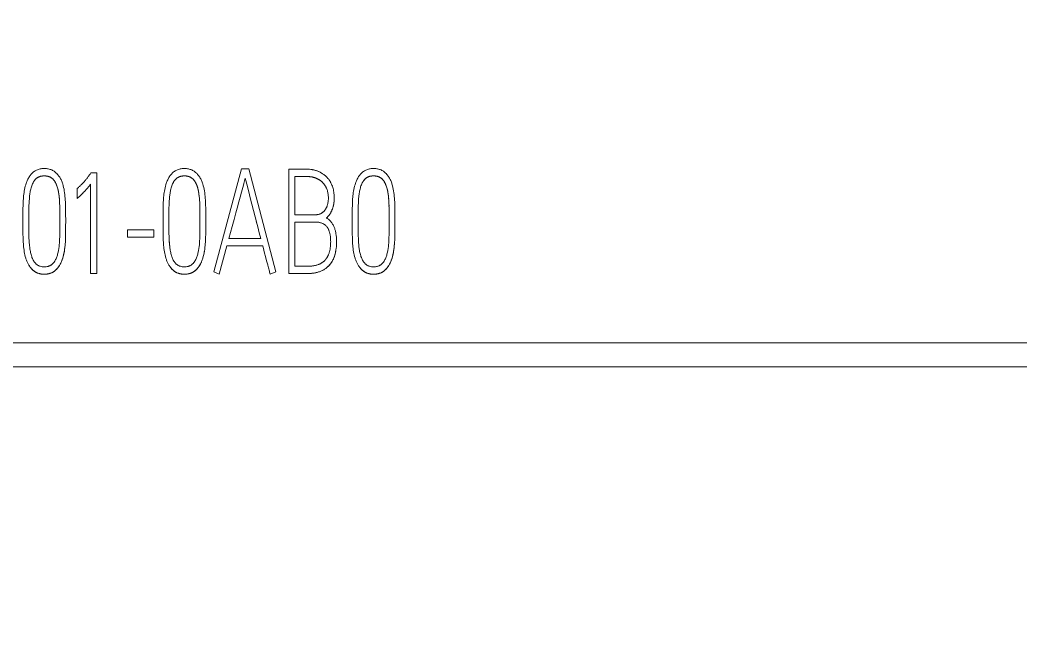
# Model space of a CAD drawing. Header units: millimetres. Extents: x 42356 to 50646, y 31507 to 39566.
# Drawn here: x 47624.4 to 47638.77, y 33799.36 to 33808.13 of the extents above; entities that cross this region are included whole.
import ezdxf

# ---------------------------------------------------------------- set-up
doc = ezdxf.new("R2010")
doc.units = ezdxf.units.MM
doc.set_wipeout_variables(frame=1)
doc.layers.add('000-PI-Oprema', color=30, linetype='Continuous', lineweight=5)
doc.layers.add('004-PI-DIN Šina', color=3, linetype='Continuous')

# ---------------------------------------------------------------- blocks, each defined once
blk = doc.blocks.new('*U116')
at = {"layer": '004-PI-DIN Šina'}
blk.add_lwpolyline([(650, -17.5), (650, 17.5), (0, 17.5), (0, -17.5)], close=True, dxfattribs=at)
blk.add_lwpolyline([(0, -12.5), (650, -12.5)], dxfattribs=at)
blk = doc.blocks.new('A101_6ES7512-1DK01-0AB0')
at = {"layer": '000-PI-Oprema'}
for p, q in [((57.148, -9.887), (57.144, -9.889)), ((57.148, -9.887), (57.152, -9.885)), ((57.173, -9.878), (57.168, -9.88)), ((57.172, -9.878), (57.177, -9.877)), ((57.198, -9.874), (57.194, -9.874)), ((57.198, -9.874), (57.202, -9.873)), ((57.221, -9.872), (57.215, -9.872)), ((57.224, -9.872), (57.22, -9.872)), ((57.224, -9.872), (57.228, -9.872)), ((57.247, -9.873), (57.242, -9.873)), ((57.246, -9.873), (57.25, -9.873)), ((57.345, -9.913), (57.342, -9.91)), ((57.895, -9.827), (57.982, -9.827)), ((57.982, -9.827), (57.982, -11.275)), ((60.058, -9.772), (59.66, -11.251)), ((60.164, -9.772), (60.058, -9.772)), ((60.111, -9.905), (60.12, -9.941)), ((60.552, -11.251), (60.164, -9.772)), ((60.74, -9.776), (60.74, -11.274)), ((60.88, -9.776), (60.74, -9.776)), ((60.825, -10.432), (60.825, -9.882)), ((60.825, -9.882), (61.006, -9.882)), ((61.051, -9.885), (61.056, -9.886)), ((61.878, -9.887), (61.882, -9.885)), ((61.903, -9.878), (61.899, -9.88)), ((61.903, -9.878), (61.907, -9.877)), ((61.951, -9.872), (61.946, -9.872)), ((61.955, -9.872), (61.95, -9.872)), ((61.955, -9.872), (61.959, -9.872)), ((61.977, -9.873), (61.972, -9.873)), ((61.976, -9.873), (61.981, -9.873)), ((62.075, -9.913), (62.072, -9.91)), ((57.108, -9.913), (57.104, -9.916)), ((57.699, -10.053), (57.715, -10.038)), ((57.699, -10.197), (57.699, -10.053)), ((57.889, -11.275), (57.889, -9.993)), ((60.059, -10.104), (60.085, -10.005)), ((60.119, -9.935), (60.134, -9.995)), ((60.133, -9.989), (60.162, -10.103)), ((61.161, -9.92), (61.166, -9.922)), ((61.17, -9.925), (61.175, -9.928)), ((61.838, -9.913), (61.835, -9.916)), ((60.038, -10.178), (60.059, -10.104)), ((60.162, -10.103), (60.183, -10.186)), ((60.183, -10.186), (60.278, -10.549)), ((57.005, -10.323), (57.004, -10.341)), ((57.444, -10.233), (57.443, -10.217)), ((57.445, -10.249), (57.446, -10.278)), ((57.446, -10.265), (57.447, -10.306)), ((57.447, -10.297), (57.448, -10.333)), ((57.448, -10.328), (57.448, -10.361)), ((59.458, -10.249), (59.459, -10.278)), ((59.458, -10.265), (59.46, -10.306)), ((59.459, -10.297), (59.46, -10.333)), ((59.46, -10.328), (59.461, -10.361)), ((61.735, -10.323), (61.735, -10.341)), ((62.175, -10.233), (62.174, -10.217)), ((62.176, -10.249), (62.177, -10.278)), ((62.176, -10.265), (62.178, -10.306)), ((62.177, -10.297), (62.178, -10.333)), ((62.178, -10.328), (62.179, -10.361)), ((57.003, -10.489), (57.004, -10.39)), ((57.003, -10.548), (57.003, -10.485)), ((57.004, -10.397), (57.004, -10.359)), ((57.449, -10.392), (57.448, -10.36)), ((57.449, -10.423), (57.449, -10.389)), ((57.449, -10.417), (57.45, -10.472)), ((57.45, -10.455), (57.45, -10.5)), ((57.533, -10.534), (57.532, -10.403)), ((59.461, -10.392), (59.461, -10.36)), ((59.462, -10.423), (59.461, -10.389)), ((59.462, -10.417), (59.462, -10.472)), ((59.462, -10.455), (59.462, -10.5)), ((59.545, -10.534), (59.545, -10.403)), ((59.951, -10.5), (59.978, -10.401)), ((61.311, -10.443), (61.305, -10.451)), ((61.316, -10.437), (61.31, -10.444)), ((61.734, -10.397), (61.735, -10.359)), ((61.734, -10.489), (61.734, -10.39)), ((61.734, -10.548), (61.734, -10.485)), ((62.179, -10.392), (62.179, -10.36)), ((62.18, -10.423), (62.179, -10.389)), ((62.18, -10.417), (62.18, -10.472)), ((62.18, -10.455), (62.18, -10.5)), ((62.263, -10.534), (62.263, -10.403)), ((57.532, -10.586), (57.533, -10.534)), ((57.532, -10.664), (57.532, -10.608)), ((59.016, -10.58), (59.016, -10.516)), ((59.016, -10.571), (59.016, -10.616)), ((59.016, -10.661), (59.016, -10.611)), ((59.545, -10.586), (59.545, -10.534)), ((59.545, -10.664), (59.545, -10.608)), ((59.878, -10.773), (59.924, -10.599)), ((59.924, -10.599), (59.951, -10.5)), ((60.271, -10.521), (60.293, -10.605)), ((60.293, -10.605), (60.314, -10.689)), ((60.825, -11.17), (60.825, -10.535)), ((60.825, -10.535), (61.054, -10.535)), ((61.054, -10.535), (61.09, -10.535)), ((62.262, -10.664), (62.263, -10.608)), ((62.263, -10.586), (62.263, -10.534)), ((57.531, -10.717), (57.532, -10.679)), ((57.532, -10.691), (57.532, -10.644)), ((58.42, -10.648), (58.42, -10.754)), ((58.799, -10.648), (58.42, -10.648)), ((58.42, -10.754), (58.799, -10.754)), ((58.799, -10.754), (58.799, -10.648)), ((59.016, -10.674), (59.016, -10.643)), ((59.016, -10.661), (59.017, -10.706)), ((59.018, -10.729), (59.018, -10.751)), ((59.544, -10.691), (59.545, -10.644)), ((59.544, -10.717), (59.544, -10.679)), ((60.336, -10.773), (59.878, -10.773)), ((60.314, -10.689), (60.336, -10.773)), ((62.262, -10.691), (62.263, -10.644)), ((62.262, -10.717), (62.262, -10.679)), ((57.529, -10.795), (57.528, -10.822)), ((59.542, -10.795), (59.54, -10.822)), ((59.74, -11.285), (59.85, -10.879)), ((59.85, -10.879), (60.364, -10.879)), ((60.364, -10.879), (60.379, -10.939)), ((61.418, -10.914), (61.421, -10.888)), ((61.421, -10.891), (61.423, -10.866)), ((61.423, -10.868), (61.424, -10.843)), ((61.424, -10.845), (61.424, -10.821)), ((62.26, -10.795), (62.258, -10.822)), ((60.391, -10.984), (60.379, -10.939)), ((60.402, -11.03), (60.391, -10.984)), ((60.414, -11.075), (60.402, -11.03)), ((57.408, -11.206), (57.412, -11.202)), ((59.421, -11.206), (59.425, -11.202)), ((60.422, -11.105), (60.414, -11.075)), ((60.43, -11.135), (60.422, -11.105)), ((60.447, -11.194), (60.43, -11.135)), ((60.43, -11.135), (60.435, -11.15)), ((60.844, -11.17), (60.825, -11.17)), ((60.937, -11.171), (60.844, -11.17)), ((61.268, -11.201), (61.259, -11.208)), ((61.278, -11.194), (61.268, -11.201)), ((61.287, -11.186), (61.277, -11.194)), ((61.295, -11.179), (61.286, -11.187)), ((62.139, -11.206), (62.143, -11.202)), ((57.042, -11.206), (57.046, -11.21)), ((57.046, -11.21), (57.05, -11.215)), ((57.05, -11.214), (57.054, -11.219)), ((57.054, -11.218), (57.058, -11.222)), ((57.058, -11.222), (57.062, -11.226)), ((57.062, -11.226), (57.067, -11.23)), ((57.066, -11.23), (57.071, -11.233)), ((57.071, -11.233), (57.075, -11.237)), ((57.075, -11.237), (57.08, -11.24)), ((57.08, -11.24), (57.084, -11.244)), ((57.084, -11.243), (57.089, -11.247)), ((57.094, -11.25), (57.089, -11.247)), ((57.109, -11.258), (57.104, -11.255)), ((57.124, -11.265), (57.129, -11.267)), ((57.129, -11.267), (57.134, -11.269)), ((57.134, -11.269), (57.14, -11.271)), ((57.14, -11.271), (57.145, -11.273)), ((57.145, -11.273), (57.15, -11.275)), ((57.15, -11.275), (57.156, -11.276)), ((57.156, -11.276), (57.161, -11.277)), ((57.167, -11.279), (57.161, -11.277)), ((57.167, -11.279), (57.172, -11.28)), ((57.178, -11.281), (57.172, -11.28)), ((57.206, -11.284), (57.212, -11.284)), ((57.211, -11.284), (57.217, -11.284)), ((57.217, -11.284), (57.223, -11.285)), ((57.223, -11.285), (57.228, -11.285)), ((57.228, -11.285), (57.234, -11.284)), ((57.234, -11.284), (57.24, -11.284)), ((57.239, -11.284), (57.245, -11.284)), ((57.245, -11.284), (57.251, -11.284)), ((57.295, -11.276), (57.301, -11.275)), ((57.301, -11.275), (57.306, -11.273)), ((57.306, -11.273), (57.311, -11.271)), ((57.311, -11.271), (57.317, -11.269)), ((57.317, -11.27), (57.322, -11.267)), ((57.322, -11.268), (57.327, -11.265)), ((57.327, -11.265), (57.332, -11.263)), ((57.352, -11.253), (57.347, -11.256)), ((57.352, -11.253), (57.357, -11.25)), ((57.362, -11.247), (57.357, -11.25)), ((57.362, -11.247), (57.367, -11.244)), ((57.366, -11.244), (57.371, -11.24)), ((57.371, -11.24), (57.376, -11.237)), ((57.376, -11.237), (57.38, -11.233)), ((57.38, -11.234), (57.384, -11.23)), ((57.384, -11.23), (57.389, -11.226)), ((57.388, -11.226), (57.393, -11.222)), ((57.393, -11.222), (57.397, -11.218)), ((57.397, -11.219), (57.401, -11.214)), ((57.401, -11.215), (57.405, -11.21)), ((57.405, -11.21), (57.408, -11.206)), ((57.982, -11.275), (57.889, -11.275)), ((59.055, -11.206), (59.059, -11.21)), ((59.059, -11.21), (59.063, -11.215)), ((59.063, -11.214), (59.067, -11.219)), ((59.067, -11.218), (59.071, -11.222)), ((59.071, -11.222), (59.075, -11.226)), ((59.075, -11.226), (59.079, -11.23)), ((59.079, -11.23), (59.084, -11.233)), ((59.083, -11.233), (59.088, -11.237)), ((59.088, -11.237), (59.092, -11.24)), ((59.092, -11.24), (59.097, -11.244)), ((59.097, -11.243), (59.102, -11.247)), ((59.106, -11.25), (59.102, -11.247)), ((59.121, -11.258), (59.116, -11.255)), ((59.136, -11.265), (59.142, -11.267)), ((59.142, -11.267), (59.147, -11.269)), ((59.147, -11.269), (59.152, -11.271)), ((59.152, -11.271), (59.158, -11.273)), ((59.157, -11.273), (59.163, -11.275)), ((59.163, -11.275), (59.168, -11.276)), ((59.168, -11.276), (59.174, -11.277)), ((59.179, -11.279), (59.174, -11.277)), ((59.179, -11.279), (59.185, -11.28)), ((59.19, -11.281), (59.185, -11.28)), ((59.218, -11.284), (59.224, -11.284)), ((59.224, -11.284), (59.23, -11.284)), ((59.23, -11.284), (59.235, -11.285)), ((59.235, -11.285), (59.241, -11.285)), ((59.241, -11.285), (59.247, -11.284)), ((59.246, -11.284), (59.252, -11.284)), ((59.252, -11.284), (59.258, -11.284)), ((59.258, -11.284), (59.263, -11.284)), ((59.308, -11.276), (59.313, -11.275)), ((59.313, -11.275), (59.319, -11.273)), ((59.319, -11.273), (59.324, -11.271)), ((59.324, -11.271), (59.329, -11.269)), ((59.329, -11.27), (59.335, -11.267)), ((59.334, -11.268), (59.34, -11.265)), ((59.34, -11.265), (59.345, -11.263)), ((59.365, -11.253), (59.36, -11.256)), ((59.365, -11.253), (59.37, -11.25)), ((59.374, -11.247), (59.37, -11.25)), ((59.374, -11.247), (59.379, -11.244)), ((59.379, -11.244), (59.384, -11.24)), ((59.384, -11.24), (59.388, -11.237)), ((59.388, -11.237), (59.393, -11.233)), ((59.393, -11.234), (59.397, -11.23)), ((59.397, -11.23), (59.401, -11.226)), ((59.401, -11.226), (59.405, -11.222)), ((59.405, -11.222), (59.409, -11.218)), ((59.413, -11.214), (59.409, -11.218)), ((59.417, -11.21), (59.421, -11.206)), ((59.66, -11.251), (59.74, -11.285)), ((60.471, -11.285), (60.552, -11.251)), ((60.74, -11.274), (60.926, -11.274)), ((60.972, -11.275), (60.921, -11.274)), ((60.995, -11.275), (60.967, -11.275)), ((61.177, -11.248), (61.189, -11.244)), ((61.188, -11.244), (61.199, -11.24)), ((61.198, -11.24), (61.21, -11.235)), ((61.209, -11.236), (61.22, -11.23)), ((61.219, -11.231), (61.23, -11.225)), ((61.229, -11.225), (61.24, -11.22)), ((61.24, -11.22), (61.249, -11.214)), ((61.259, -11.207), (61.249, -11.214)), ((61.773, -11.206), (61.777, -11.21)), ((61.777, -11.21), (61.781, -11.215)), ((61.781, -11.214), (61.785, -11.219)), ((61.785, -11.218), (61.789, -11.222)), ((61.789, -11.222), (61.793, -11.226)), ((61.793, -11.226), (61.797, -11.23)), ((61.797, -11.23), (61.801, -11.233)), ((61.801, -11.233), (61.806, -11.237)), ((61.806, -11.237), (61.81, -11.24)), ((61.81, -11.24), (61.815, -11.244)), ((61.815, -11.243), (61.82, -11.247)), ((61.824, -11.25), (61.82, -11.247)), ((61.839, -11.258), (61.834, -11.255)), ((61.854, -11.265), (61.86, -11.267)), ((61.859, -11.267), (61.865, -11.269)), ((61.865, -11.269), (61.87, -11.271)), ((61.87, -11.271), (61.876, -11.273)), ((61.875, -11.273), (61.881, -11.275)), ((61.881, -11.275), (61.886, -11.276)), ((61.886, -11.276), (61.892, -11.277)), ((61.897, -11.279), (61.892, -11.277)), ((61.897, -11.279), (61.903, -11.28)), ((61.908, -11.281), (61.903, -11.28)), ((61.936, -11.284), (61.942, -11.284)), ((61.942, -11.284), (61.948, -11.284)), ((61.947, -11.284), (61.953, -11.285)), ((61.953, -11.285), (61.959, -11.285)), ((61.959, -11.285), (61.964, -11.284)), ((61.964, -11.284), (61.97, -11.284)), ((61.97, -11.284), (61.976, -11.284)), ((61.976, -11.284), (61.981, -11.284)), ((62.026, -11.276), (62.031, -11.275)), ((62.031, -11.275), (62.037, -11.273)), ((62.036, -11.273), (62.042, -11.271)), ((62.042, -11.271), (62.047, -11.269)), ((62.047, -11.27), (62.053, -11.267)), ((62.052, -11.268), (62.058, -11.265)), ((62.058, -11.265), (62.063, -11.263)), ((62.083, -11.253), (62.078, -11.256)), ((62.083, -11.253), (62.088, -11.25)), ((62.092, -11.247), (62.088, -11.25)), ((62.092, -11.247), (62.097, -11.244)), ((62.097, -11.244), (62.102, -11.24)), ((62.102, -11.24), (62.106, -11.237)), ((62.106, -11.237), (62.111, -11.233)), ((62.11, -11.234), (62.115, -11.23)), ((62.119, -11.226), (62.115, -11.23)), ((62.123, -11.222), (62.127, -11.218)), ((62.127, -11.219), (62.131, -11.214)), ((62.131, -11.215), (62.135, -11.21)), ((62.135, -11.21), (62.139, -11.206)), ((87.06, -12.268), (45.664, -12.268)), ((87.06, -12.615), (43.501, -12.615))]:
    blk.add_line(p, q, dxfattribs=at)
for points in [[(57.532, -10.403), (57.532, -10.376), (57.532, -10.35), (57.531, -10.324), (57.531, -10.298), (57.53, -10.272), (57.529, -10.245), (57.527, -10.219), (57.525, -10.193), (57.523, -10.167), (57.52, -10.141), (57.517, -10.115), (57.513, -10.089), (57.509, -10.063), (57.503, -10.038), (57.497, -10.013), (57.49, -9.987), (57.486, -9.975), (57.481, -9.963), (57.476, -9.95), (57.471, -9.938), (57.466, -9.926), (57.46, -9.915), (57.454, -9.903), (57.447, -9.892), (57.44, -9.881), (57.432, -9.87), (57.424, -9.86), (57.416, -9.85), (57.407, -9.84), (57.398, -9.831), (57.388, -9.822), (57.378, -9.814), (57.367, -9.806), (57.356, -9.799), (57.345, -9.793), (57.333, -9.787), (57.321, -9.782), (57.308, -9.778), (57.296, -9.774), (57.283, -9.771), (57.27, -9.769), (57.257, -9.768), (57.244, -9.766), (57.231, -9.766), (57.218, -9.766), (57.205, -9.767), (57.192, -9.768), (57.179, -9.77), (57.166, -9.772), (57.153, -9.775), (57.141, -9.779), (57.128, -9.783), (57.116, -9.788), (57.104, -9.794), (57.093, -9.801), (57.082, -9.808), (57.072, -9.816), (57.062, -9.824), (57.052, -9.832), (57.043, -9.842), (57.034, -9.851), (57.026, -9.861), (57.018, -9.872), (57.011, -9.883), (57.004, -9.894), (56.997, -9.905), (56.991, -9.917), (56.985, -9.929), (56.98, -9.941), (56.975, -9.953), (56.97, -9.966), (56.966, -9.978)], [(59.545, -10.403), (59.545, -10.376), (59.544, -10.35), (59.544, -10.324), (59.543, -10.298), (59.542, -10.272), (59.541, -10.245), (59.54, -10.219), (59.538, -10.193), (59.536, -10.167), (59.533, -10.141), (59.53, -10.115), (59.526, -10.089), (59.521, -10.063), (59.516, -10.038), (59.509, -10.013), (59.502, -9.987), (59.498, -9.975), (59.494, -9.963), (59.489, -9.95), (59.484, -9.938), (59.478, -9.926), (59.473, -9.915), (59.466, -9.903), (59.46, -9.892), (59.452, -9.881), (59.445, -9.87), (59.437, -9.86), (59.428, -9.85), (59.42, -9.84), (59.41, -9.831), (59.4, -9.822), (59.39, -9.814), (59.38, -9.806), (59.369, -9.799), (59.357, -9.793), (59.346, -9.787), (59.333, -9.782), (59.321, -9.778), (59.308, -9.774), (59.296, -9.771), (59.283, -9.769), (59.27, -9.768), (59.257, -9.766), (59.244, -9.766), (59.231, -9.766), (59.218, -9.767), (59.204, -9.768), (59.191, -9.77), (59.179, -9.772), (59.166, -9.775), (59.153, -9.779), (59.141, -9.783), (59.129, -9.788), (59.117, -9.794), (59.106, -9.801), (59.095, -9.808), (59.084, -9.816), (59.074, -9.824), (59.065, -9.832), (59.056, -9.842), (59.047, -9.851), (59.039, -9.861), (59.031, -9.872), (59.023, -9.883), (59.016, -9.894), (59.01, -9.905), (59.004, -9.917), (58.998, -9.929), (58.992, -9.941), (58.987, -9.953), (58.983, -9.966), (58.978, -9.978)], [(62.263, -10.403), (62.263, -10.376), (62.262, -10.35), (62.262, -10.324), (62.261, -10.298), (62.26, -10.272), (62.259, -10.245), (62.258, -10.219), (62.256, -10.193), (62.254, -10.167), (62.251, -10.141), (62.248, -10.115), (62.244, -10.089), (62.239, -10.063), (62.234, -10.038), (62.227, -10.013), (62.22, -9.987), (62.216, -9.975), (62.212, -9.963), (62.207, -9.95), (62.202, -9.938), (62.196, -9.926), (62.19, -9.915), (62.184, -9.903), (62.177, -9.892), (62.17, -9.881), (62.163, -9.87), (62.155, -9.86), (62.146, -9.85), (62.137, -9.84), (62.128, -9.831), (62.118, -9.822), (62.108, -9.814), (62.098, -9.806), (62.087, -9.799), (62.075, -9.793), (62.063, -9.787), (62.051, -9.782), (62.039, -9.778), (62.026, -9.774), (62.014, -9.771), (62.001, -9.769), (61.988, -9.768), (61.975, -9.766), (61.962, -9.766), (61.949, -9.766), (61.935, -9.767), (61.922, -9.768), (61.909, -9.77), (61.896, -9.772), (61.884, -9.775), (61.871, -9.779), (61.859, -9.783), (61.847, -9.788), (61.835, -9.794), (61.824, -9.801), (61.813, -9.808), (61.802, -9.816), (61.792, -9.824), (61.783, -9.832), (61.774, -9.842), (61.765, -9.851), (61.757, -9.861), (61.749, -9.872), (61.741, -9.883), (61.734, -9.894), (61.728, -9.905), (61.722, -9.917), (61.716, -9.929), (61.71, -9.941), (61.705, -9.953), (61.701, -9.966), (61.696, -9.978)], [(57.107, -9.913), (57.111, -9.91), (57.114, -9.907), (57.117, -9.905), (57.121, -9.902), (57.125, -9.9), (57.128, -9.897)], [(57.125, -9.899), (57.122, -9.901), (57.119, -9.904), (57.116, -9.906), (57.113, -9.908), (57.11, -9.911)], [(57.128, -9.897), (57.132, -9.895), (57.136, -9.893), (57.14, -9.891), (57.144, -9.889)], [(57.144, -9.888), (57.141, -9.89), (57.138, -9.892), (57.134, -9.894), (57.131, -9.895)], [(57.151, -9.885), (57.156, -9.884), (57.16, -9.882), (57.164, -9.881), (57.168, -9.88)], [(57.169, -9.879), (57.165, -9.88), (57.162, -9.882), (57.158, -9.883), (57.155, -9.884)], [(57.176, -9.877), (57.181, -9.876), (57.185, -9.876), (57.189, -9.875), (57.194, -9.874)], [(57.194, -9.874), (57.191, -9.875), (57.187, -9.875), (57.183, -9.876), (57.18, -9.877)], [(57.202, -9.873), (57.207, -9.873), (57.211, -9.872), (57.215, -9.872)], [(57.217, -9.872), (57.213, -9.872), (57.209, -9.873), (57.206, -9.873)], [(57.228, -9.872), (57.233, -9.872), (57.237, -9.872), (57.242, -9.873)], [(57.243, -9.873), (57.239, -9.872), (57.235, -9.872), (57.232, -9.872)], [(57.25, -9.873), (57.255, -9.874), (57.259, -9.874), (57.263, -9.875), (57.268, -9.876), (57.272, -9.877), (57.276, -9.878)], [(57.272, -9.877), (57.269, -9.876), (57.265, -9.875), (57.261, -9.875), (57.258, -9.874), (57.254, -9.874)], [(57.276, -9.878), (57.28, -9.879), (57.284, -9.88), (57.289, -9.881), (57.293, -9.882), (57.297, -9.884), (57.301, -9.886)], [(57.297, -9.884), (57.294, -9.883), (57.29, -9.882), (57.287, -9.881), (57.283, -9.879), (57.28, -9.878)], [(57.301, -9.886), (57.305, -9.887), (57.309, -9.889), (57.313, -9.891), (57.317, -9.893), (57.32, -9.895), (57.324, -9.898)], [(57.321, -9.896), (57.318, -9.894), (57.314, -9.892), (57.311, -9.89), (57.308, -9.889), (57.304, -9.887)], [(57.324, -9.898), (57.328, -9.9), (57.331, -9.902), (57.335, -9.905), (57.338, -9.908), (57.342, -9.91)], [(57.342, -9.911), (57.339, -9.908), (57.336, -9.906), (57.333, -9.904), (57.33, -9.902), (57.327, -9.9)], [(57.715, -10.038), (57.724, -10.03), (57.732, -10.023), (57.74, -10.015), (57.748, -10.007), (57.756, -10), (57.763, -9.992), (57.771, -9.984), (57.779, -9.976), (57.787, -9.968), (57.794, -9.96), (57.802, -9.951), (57.809, -9.943), (57.817, -9.935), (57.824, -9.926), (57.831, -9.918), (57.838, -9.909), (57.845, -9.9), (57.852, -9.891), (57.858, -9.882), (57.865, -9.873), (57.871, -9.864), (57.877, -9.855), (57.884, -9.846), (57.89, -9.836), (57.895, -9.827)], [(59.102, -9.932), (59.105, -9.929), (59.108, -9.926), (59.111, -9.922), (59.114, -9.919), (59.117, -9.916), (59.12, -9.913), (59.123, -9.91), (59.127, -9.907), (59.13, -9.905), (59.134, -9.902), (59.137, -9.9), (59.141, -9.897), (59.145, -9.895), (59.148, -9.893), (59.152, -9.891), (59.156, -9.889), (59.16, -9.887), (59.164, -9.885), (59.168, -9.884), (59.172, -9.882), (59.176, -9.881), (59.181, -9.88), (59.185, -9.878), (59.189, -9.877), (59.193, -9.876), (59.198, -9.876), (59.202, -9.875), (59.206, -9.874), (59.211, -9.874), (59.215, -9.873), (59.219, -9.873), (59.224, -9.872), (59.228, -9.872), (59.232, -9.872), (59.237, -9.872), (59.241, -9.872), (59.245, -9.872), (59.25, -9.872), (59.254, -9.873), (59.258, -9.873), (59.263, -9.873), (59.267, -9.874), (59.272, -9.874), (59.276, -9.875), (59.28, -9.876), (59.284, -9.877), (59.289, -9.878), (59.293, -9.879), (59.297, -9.88), (59.301, -9.881), (59.305, -9.882), (59.309, -9.884), (59.313, -9.886), (59.318, -9.887), (59.321, -9.889), (59.325, -9.891), (59.329, -9.893), (59.333, -9.895), (59.337, -9.898), (59.34, -9.9), (59.344, -9.902), (59.347, -9.905), (59.351, -9.908), (59.354, -9.91), (59.357, -9.913), (59.361, -9.916), (59.364, -9.919), (59.367, -9.922), (59.37, -9.926), (59.373, -9.929), (59.375, -9.932)], [(60.085, -10.005), (60.092, -9.98), (60.111, -9.905)], [(61.316, -10.437), (61.321, -10.43), (61.326, -10.423), (61.331, -10.415), (61.335, -10.408), (61.34, -10.401), (61.344, -10.393), (61.348, -10.385), (61.351, -10.378), (61.355, -10.37), (61.358, -10.362), (61.362, -10.354), (61.365, -10.346), (61.37, -10.329), (61.375, -10.312), (61.379, -10.295), (61.383, -10.278), (61.385, -10.261), (61.388, -10.244), (61.389, -10.227), (61.39, -10.209), (61.391, -10.192), (61.391, -10.175), (61.39, -10.158), (61.389, -10.14), (61.387, -10.123), (61.385, -10.106), (61.382, -10.088), (61.378, -10.071), (61.374, -10.055), (61.369, -10.038), (61.364, -10.022), (61.357, -10.005), (61.351, -9.99), (61.343, -9.974), (61.339, -9.966), (61.335, -9.959), (61.331, -9.951), (61.326, -9.944), (61.322, -9.937), (61.317, -9.93), (61.312, -9.923), (61.306, -9.916), (61.301, -9.909), (61.296, -9.903), (61.29, -9.896), (61.284, -9.89), (61.278, -9.884), (61.272, -9.878), (61.265, -9.872), (61.259, -9.867), (61.252, -9.861), (61.246, -9.856), (61.239, -9.851), (61.232, -9.845), (61.224, -9.841), (61.217, -9.836), (61.21, -9.831), (61.202, -9.827), (61.195, -9.823), (61.187, -9.819), (61.179, -9.815), (61.171, -9.811), (61.163, -9.808), (61.155, -9.804), (61.147, -9.801), (61.139, -9.798), (61.131, -9.795), (61.123, -9.793), (61.114, -9.79), (61.106, -9.788), (61.097, -9.786), (61.089, -9.784), (61.08, -9.783), (61.072, -9.781), (61.063, -9.78), (61.055, -9.779), (61.037, -9.777), (61.02, -9.776), (61.002, -9.776), (60.985, -9.776), (60.95, -9.776), (60.915, -9.776), (60.88, -9.776)], [(61.006, -9.882), (61.012, -9.882), (61.018, -9.883), (61.023, -9.883), (61.029, -9.883), (61.034, -9.883)], [(61.105, -9.896), (61.1, -9.895), (61.094, -9.893), (61.089, -9.892), (61.084, -9.891), (61.078, -9.889), (61.073, -9.888), (61.067, -9.887), (61.062, -9.886), (61.056, -9.886), (61.051, -9.885), (61.045, -9.884), (61.04, -9.884), (61.034, -9.883), (61.029, -9.883), (61.023, -9.883), (61.018, -9.883)], [(61.089, -9.892), (61.094, -9.893), (61.1, -9.895), (61.105, -9.896), (61.11, -9.898), (61.115, -9.9), (61.121, -9.901), (61.126, -9.903), (61.131, -9.905), (61.136, -9.908), (61.141, -9.91)], [(61.211, -9.954), (61.206, -9.951), (61.202, -9.947), (61.198, -9.944), (61.193, -9.94), (61.189, -9.937), (61.184, -9.934), (61.18, -9.931), (61.175, -9.928), (61.17, -9.925), (61.166, -9.922), (61.161, -9.92), (61.156, -9.917), (61.151, -9.915), (61.146, -9.912), (61.141, -9.91), (61.136, -9.908), (61.131, -9.905), (61.126, -9.903), (61.121, -9.901), (61.115, -9.9), (61.11, -9.898)], [(61.838, -9.913), (61.841, -9.91), (61.845, -9.907), (61.848, -9.905), (61.851, -9.902), (61.855, -9.9), (61.859, -9.897)], [(61.855, -9.899), (61.852, -9.901), (61.849, -9.904), (61.847, -9.906), (61.844, -9.908), (61.841, -9.911)], [(61.859, -9.897), (61.863, -9.895), (61.866, -9.893), (61.87, -9.891), (61.874, -9.889)], [(61.875, -9.888), (61.872, -9.89), (61.868, -9.892), (61.865, -9.894), (61.862, -9.895)], [(61.882, -9.885), (61.878, -9.887), (61.874, -9.889)], [(61.882, -9.885), (61.886, -9.884), (61.89, -9.882), (61.894, -9.881), (61.899, -9.88)], [(61.899, -9.879), (61.896, -9.88), (61.892, -9.882), (61.889, -9.883), (61.885, -9.884)], [(61.907, -9.877), (61.911, -9.876), (61.916, -9.876), (61.92, -9.875), (61.924, -9.874), (61.929, -9.874), (61.933, -9.873)], [(61.929, -9.874), (61.925, -9.874), (61.921, -9.875), (61.918, -9.875), (61.914, -9.876), (61.91, -9.877)], [(61.932, -9.873), (61.937, -9.873), (61.942, -9.872), (61.946, -9.872)], [(61.947, -9.872), (61.944, -9.872), (61.94, -9.873), (61.936, -9.873)], [(61.959, -9.872), (61.963, -9.872), (61.968, -9.872), (61.972, -9.873)], [(61.973, -9.873), (61.97, -9.872), (61.966, -9.872), (61.962, -9.872)], [(61.981, -9.873), (61.985, -9.874), (61.989, -9.874), (61.994, -9.875), (61.998, -9.876), (62.002, -9.877), (62.007, -9.878)], [(62.003, -9.877), (61.999, -9.876), (61.996, -9.875), (61.992, -9.875), (61.988, -9.874), (61.984, -9.874)], [(62.007, -9.878), (62.011, -9.879), (62.015, -9.88), (62.019, -9.881), (62.023, -9.882), (62.027, -9.884), (62.031, -9.886)], [(62.028, -9.884), (62.024, -9.883), (62.021, -9.882), (62.017, -9.881), (62.014, -9.879), (62.01, -9.878)], [(62.031, -9.886), (62.035, -9.887), (62.039, -9.889), (62.043, -9.891), (62.047, -9.893), (62.051, -9.895), (62.055, -9.898)], [(62.051, -9.896), (62.048, -9.894), (62.045, -9.892), (62.042, -9.89), (62.038, -9.889), (62.035, -9.887)], [(62.055, -9.898), (62.058, -9.9), (62.062, -9.902), (62.065, -9.905), (62.069, -9.908), (62.072, -9.91)], [(62.073, -9.911), (62.07, -9.908), (62.067, -9.906), (62.064, -9.904), (62.061, -9.902), (62.058, -9.9)], [(56.966, -9.978), (56.959, -10), (56.953, -10.022), (56.947, -10.045), (56.943, -10.067), (56.938, -10.09), (56.935, -10.112), (56.932, -10.135), (56.929, -10.158), (56.927, -10.18), (56.925, -10.203), (56.923, -10.226), (56.922, -10.249), (56.92, -10.295), (56.919, -10.341), (56.919, -10.387), (56.918, -10.433), (56.918, -10.479), (56.918, -10.525), (56.919, -10.663)], [(57.004, -10.36), (57.005, -10.327), (57.006, -10.296), (57.007, -10.264), (57.009, -10.233), (57.011, -10.201), (57.014, -10.17), (57.015, -10.154), (57.017, -10.138), (57.019, -10.123), (57.022, -10.107), (57.025, -10.092), (57.028, -10.076), (57.031, -10.061), (57.035, -10.045), (57.04, -10.03), (57.045, -10.015), (57.05, -10.001), (57.057, -9.986), (57.064, -9.972), (57.068, -9.965), (57.072, -9.958), (57.076, -9.952), (57.08, -9.945), (57.085, -9.939), (57.09, -9.932)], [(57.09, -9.932), (57.092, -9.929), (57.095, -9.926), (57.098, -9.922), (57.101, -9.919), (57.104, -9.916)], [(57.105, -9.916), (57.102, -9.918), (57.1, -9.921), (57.097, -9.924), (57.095, -9.927), (57.092, -9.929)], [(57.345, -9.913), (57.348, -9.916), (57.351, -9.919), (57.354, -9.922), (57.357, -9.926), (57.36, -9.929), (57.363, -9.932)], [(57.36, -9.929), (57.358, -9.927), (57.355, -9.924), (57.353, -9.921), (57.35, -9.918), (57.348, -9.916)], [(57.442, -10.202), (57.441, -10.186), (57.439, -10.17), (57.438, -10.154), (57.436, -10.139), (57.433, -10.123), (57.431, -10.108), (57.428, -10.092), (57.425, -10.076), (57.421, -10.061), (57.419, -10.053), (57.417, -10.046), (57.415, -10.038), (57.412, -10.031), (57.41, -10.023), (57.407, -10.016), (57.405, -10.008), (57.402, -10.001), (57.399, -9.994), (57.395, -9.987), (57.392, -9.98), (57.388, -9.973), (57.385, -9.966), (57.381, -9.959), (57.376, -9.952), (57.372, -9.945), (57.368, -9.939), (57.363, -9.932)], [(57.363, -9.932), (57.371, -9.944), (57.379, -9.956), (57.386, -9.968), (57.392, -9.98), (57.398, -9.993), (57.403, -10.005), (57.408, -10.018), (57.413, -10.031), (57.417, -10.045), (57.42, -10.058), (57.424, -10.072), (57.427, -10.085), (57.429, -10.099), (57.432, -10.113), (57.436, -10.14), (57.439, -10.167), (57.442, -10.195), (57.444, -10.223), (57.445, -10.25)], [(57.889, -9.993), (57.881, -10.003), (57.873, -10.013), (57.865, -10.023), (57.857, -10.032), (57.849, -10.042), (57.841, -10.052), (57.833, -10.061), (57.824, -10.071), (57.816, -10.08), (57.807, -10.09), (57.799, -10.099), (57.79, -10.108), (57.781, -10.118), (57.773, -10.127), (57.764, -10.136), (57.755, -10.145), (57.746, -10.154), (57.737, -10.162), (57.727, -10.171), (57.718, -10.18), (57.709, -10.188), (57.699, -10.197)], [(58.978, -9.978), (58.972, -10), (58.965, -10.022), (58.96, -10.045), (58.955, -10.067), (58.951, -10.09), (58.947, -10.112), (58.944, -10.135), (58.941, -10.158), (58.939, -10.18), (58.937, -10.203), (58.936, -10.226), (58.935, -10.249), (58.933, -10.295), (58.932, -10.341), (58.931, -10.387), (58.931, -10.433), (58.931, -10.479), (58.931, -10.525), (58.931, -10.663)], [(59.016, -10.516), (59.016, -10.453), (59.016, -10.422), (59.016, -10.39), (59.017, -10.359), (59.017, -10.327), (59.018, -10.296), (59.019, -10.264), (59.021, -10.233), (59.023, -10.201), (59.026, -10.17), (59.028, -10.154), (59.03, -10.138), (59.032, -10.123), (59.034, -10.107), (59.037, -10.092), (59.04, -10.076), (59.044, -10.061), (59.048, -10.045), (59.052, -10.03), (59.057, -10.015), (59.063, -10.001), (59.069, -9.986), (59.076, -9.972), (59.08, -9.965), (59.084, -9.958), (59.088, -9.952), (59.093, -9.945), (59.097, -9.939), (59.102, -9.932)], [(59.457, -10.233), (59.456, -10.217), (59.455, -10.202), (59.453, -10.186), (59.452, -10.17), (59.45, -10.154), (59.448, -10.139), (59.446, -10.123), (59.443, -10.108), (59.441, -10.092), (59.437, -10.076), (59.434, -10.061), (59.432, -10.053), (59.43, -10.046), (59.427, -10.038), (59.425, -10.031), (59.423, -10.023), (59.42, -10.016), (59.417, -10.008), (59.414, -10.001), (59.411, -9.994), (59.408, -9.987), (59.404, -9.98), (59.401, -9.973), (59.397, -9.966), (59.393, -9.959), (59.389, -9.952), (59.385, -9.945), (59.38, -9.939), (59.375, -9.932)], [(59.375, -9.932), (59.384, -9.944), (59.391, -9.956), (59.398, -9.968), (59.405, -9.98), (59.41, -9.993), (59.416, -10.005), (59.421, -10.018), (59.425, -10.031), (59.429, -10.045), (59.433, -10.058), (59.436, -10.072), (59.439, -10.085), (59.442, -10.099), (59.444, -10.113), (59.448, -10.14), (59.452, -10.167), (59.454, -10.195), (59.456, -10.223), (59.458, -10.25)], [(61.223, -9.966), (61.227, -9.97), (61.232, -9.975), (61.236, -9.98), (61.24, -9.984), (61.244, -9.989), (61.248, -9.994), (61.251, -9.999), (61.255, -10.005), (61.258, -10.01), (61.262, -10.015), (61.265, -10.021), (61.268, -10.026), (61.271, -10.032), (61.274, -10.037), (61.277, -10.043), (61.279, -10.049), (61.284, -10.06), (61.288, -10.072), (61.292, -10.084), (61.296, -10.096), (61.298, -10.109), (61.301, -10.121), (61.303, -10.133), (61.304, -10.146), (61.305, -10.158), (61.306, -10.171), (61.306, -10.184), (61.306, -10.196), (61.306, -10.209), (61.305, -10.222), (61.304, -10.234), (61.302, -10.247), (61.3, -10.259), (61.297, -10.272), (61.294, -10.284), (61.293, -10.29), (61.291, -10.296), (61.289, -10.302), (61.287, -10.308), (61.284, -10.314), (61.282, -10.319), (61.279, -10.325), (61.277, -10.331), (61.274, -10.336), (61.271, -10.342), (61.268, -10.347), (61.264, -10.352), (61.261, -10.358), (61.257, -10.363), (61.253, -10.368), (61.249, -10.372), (61.245, -10.377), (61.241, -10.382), (61.236, -10.386), (61.232, -10.39), (61.227, -10.394), (61.222, -10.398), (61.217, -10.402), (61.212, -10.405), (61.206, -10.409), (61.201, -10.412), (61.195, -10.415), (61.189, -10.417), (61.183, -10.42), (61.178, -10.422), (61.172, -10.424), (61.165, -10.426), (61.159, -10.427), (61.153, -10.428), (61.147, -10.429), (61.141, -10.43), (61.134, -10.431), (61.128, -10.431), (61.116, -10.432), (61.103, -10.432), (61.09, -10.432)], [(61.146, -9.912), (61.151, -9.915), (61.156, -9.917)], [(61.189, -9.937), (61.193, -9.94), (61.198, -9.944)], [(61.202, -9.947), (61.206, -9.951), (61.211, -9.954), (61.215, -9.958)], [(61.223, -9.966), (61.219, -9.962), (61.215, -9.958)], [(61.696, -9.978), (61.69, -10), (61.683, -10.022), (61.678, -10.045), (61.673, -10.067), (61.669, -10.09), (61.665, -10.112), (61.662, -10.135), (61.659, -10.158), (61.657, -10.18), (61.655, -10.203), (61.654, -10.226), (61.653, -10.249), (61.651, -10.295), (61.65, -10.341), (61.649, -10.387), (61.649, -10.433), (61.649, -10.479), (61.649, -10.525), (61.649, -10.663)], [(61.735, -10.36), (61.735, -10.327), (61.736, -10.296), (61.737, -10.264), (61.739, -10.233), (61.741, -10.201), (61.744, -10.17), (61.746, -10.154), (61.748, -10.138), (61.75, -10.123), (61.752, -10.107), (61.755, -10.092), (61.758, -10.076), (61.762, -10.061), (61.766, -10.045), (61.77, -10.03), (61.775, -10.015), (61.781, -10.001), (61.787, -9.986), (61.794, -9.972), (61.798, -9.965), (61.802, -9.958), (61.806, -9.952), (61.811, -9.945), (61.815, -9.939), (61.82, -9.932)], [(61.82, -9.932), (61.823, -9.929), (61.826, -9.926), (61.829, -9.922), (61.832, -9.919), (61.835, -9.916)], [(61.835, -9.916), (61.833, -9.918), (61.83, -9.921), (61.828, -9.924), (61.825, -9.927), (61.823, -9.929)], [(62.075, -9.913), (62.079, -9.916), (62.082, -9.919), (62.085, -9.922), (62.088, -9.926), (62.091, -9.929), (62.093, -9.932)], [(62.091, -9.929), (62.089, -9.927), (62.086, -9.924), (62.083, -9.921), (62.081, -9.918), (62.078, -9.916)], [(62.173, -10.202), (62.171, -10.186), (62.17, -10.17), (62.168, -10.154), (62.166, -10.139), (62.164, -10.123), (62.161, -10.108), (62.159, -10.092), (62.155, -10.076), (62.152, -10.061), (62.15, -10.053), (62.148, -10.046), (62.145, -10.038), (62.143, -10.031), (62.14, -10.023), (62.138, -10.016), (62.135, -10.008), (62.132, -10.001), (62.129, -9.994), (62.126, -9.987), (62.122, -9.98), (62.119, -9.973), (62.115, -9.966), (62.111, -9.959), (62.107, -9.952), (62.103, -9.945), (62.098, -9.939), (62.093, -9.932)], [(62.093, -9.932), (62.102, -9.944), (62.109, -9.956), (62.116, -9.968), (62.123, -9.98), (62.128, -9.993), (62.134, -10.005), (62.139, -10.018), (62.143, -10.031), (62.147, -10.045), (62.151, -10.058), (62.154, -10.072), (62.157, -10.085), (62.16, -10.099), (62.162, -10.113), (62.166, -10.14), (62.17, -10.167), (62.172, -10.195), (62.174, -10.223), (62.176, -10.25)], [(59.978, -10.401), (60.005, -10.302), (60.012, -10.277), (60.038, -10.178)], [(61.391, -10.182), (61.391, -10.19), (61.391, -10.199), (61.39, -10.207), (61.39, -10.216), (61.39, -10.224), (61.389, -10.233), (61.388, -10.241), (61.387, -10.25), (61.386, -10.258), (61.385, -10.266), (61.384, -10.275), (61.382, -10.283), (61.38, -10.291), (61.379, -10.3), (61.377, -10.308), (61.374, -10.316), (61.372, -10.324), (61.37, -10.332), (61.367, -10.34), (61.364, -10.348), (61.361, -10.356), (61.358, -10.364), (61.354, -10.372), (61.351, -10.379), (61.347, -10.387), (61.343, -10.394), (61.339, -10.402), (61.335, -10.409), (61.33, -10.416), (61.325, -10.424), (61.321, -10.43), (61.315, -10.437)], [(61.09, -10.432), (61.052, -10.432), (60.825, -10.432)], [(61.305, -10.45), (61.299, -10.457), (61.296, -10.46), (61.293, -10.463), (61.29, -10.466), (61.287, -10.469), (61.284, -10.472), (61.281, -10.475)], [(61.281, -10.475), (61.288, -10.469), (61.294, -10.463), (61.3, -10.457)], [(61.424, -10.822), (61.424, -10.799), (61.423, -10.776), (61.422, -10.753), (61.419, -10.73), (61.418, -10.719), (61.416, -10.707), (61.414, -10.696), (61.412, -10.685), (61.41, -10.673), (61.407, -10.662), (61.404, -10.651), (61.401, -10.64), (61.397, -10.629), (61.393, -10.618), (61.389, -10.608), (61.384, -10.597), (61.38, -10.587), (61.374, -10.576), (61.368, -10.566), (61.362, -10.556), (61.356, -10.547), (61.349, -10.538), (61.342, -10.528), (61.334, -10.52), (61.326, -10.511), (61.318, -10.503), (61.309, -10.496), (61.3, -10.488), (61.291, -10.482), (61.281, -10.475)], [(57.041, -11.018), (57.036, -11.003), (57.032, -10.987), (57.029, -10.972), (57.026, -10.956), (57.023, -10.941), (57.02, -10.925), (57.018, -10.91), (57.016, -10.894), (57.014, -10.878), (57.012, -10.863), (57.01, -10.831), (57.008, -10.8), (57.006, -10.769), (57.005, -10.737), (57.004, -10.706), (57.004, -10.674), (57.003, -10.643), (57.003, -10.611), (57.003, -10.58), (57.003, -10.548)], [(57.45, -10.487), (57.45, -10.528), (57.45, -10.555), (57.45, -10.583), (57.449, -10.611), (57.449, -10.639), (57.449, -10.666), (57.448, -10.694), (57.448, -10.722), (57.447, -10.75), (57.446, -10.777), (57.445, -10.805), (57.443, -10.833), (57.44, -10.86), (57.437, -10.888), (57.434, -10.915), (57.429, -10.943), (57.424, -10.97), (57.421, -10.984), (57.417, -10.997), (57.414, -11.011), (57.41, -11.024), (57.405, -11.037), (57.4, -11.05), (57.395, -11.063), (57.389, -11.075), (57.382, -11.087), (57.375, -11.099), (57.367, -11.11), (57.359, -11.121), (57.354, -11.126), (57.35, -11.132), (57.345, -11.136), (57.339, -11.141), (57.334, -11.145), (57.329, -11.149), (57.323, -11.153), (57.317, -11.156), (57.311, -11.16), (57.305, -11.163), (57.298, -11.165), (57.292, -11.168), (57.285, -11.17), (57.279, -11.172), (57.265, -11.175), (57.251, -11.178), (57.237, -11.179), (57.223, -11.179), (57.209, -11.178), (57.195, -11.177), (57.182, -11.174), (57.168, -11.171), (57.162, -11.169), (57.155, -11.167), (57.149, -11.164), (57.142, -11.161), (57.136, -11.158), (57.13, -11.154), (57.125, -11.15), (57.119, -11.146), (57.114, -11.142), (57.108, -11.138), (57.103, -11.133), (57.098, -11.128), (57.094, -11.123), (57.089, -11.117), (57.081, -11.106), (57.074, -11.095), (57.067, -11.083), (57.06, -11.07), (57.055, -11.058), (57.049, -11.045), (57.045, -11.032), (57.041, -11.018)], [(57.532, -10.638), (57.532, -10.612), (57.532, -10.572)], [(59.462, -10.487), (59.462, -10.528), (59.462, -10.555), (59.462, -10.583), (59.462, -10.611), (59.462, -10.639), (59.461, -10.666), (59.461, -10.694), (59.46, -10.722), (59.46, -10.75), (59.459, -10.777), (59.457, -10.805), (59.455, -10.833), (59.453, -10.86), (59.45, -10.888), (59.446, -10.915), (59.442, -10.943), (59.436, -10.97), (59.433, -10.984), (59.43, -10.997), (59.426, -11.011), (59.422, -11.024), (59.418, -11.037), (59.413, -11.05), (59.407, -11.063), (59.401, -11.075), (59.395, -11.087), (59.388, -11.099), (59.38, -11.11), (59.371, -11.121), (59.367, -11.126), (59.362, -11.132), (59.357, -11.136), (59.352, -11.141), (59.347, -11.145), (59.341, -11.149), (59.335, -11.153), (59.33, -11.156), (59.323, -11.16), (59.317, -11.163), (59.311, -11.165), (59.305, -11.168), (59.298, -11.17), (59.291, -11.172), (59.278, -11.175), (59.264, -11.178), (59.25, -11.179), (59.236, -11.179), (59.222, -11.178), (59.208, -11.177), (59.194, -11.174), (59.181, -11.171), (59.174, -11.169), (59.168, -11.167), (59.161, -11.164), (59.155, -11.161), (59.149, -11.158), (59.143, -11.154), (59.137, -11.15), (59.132, -11.146), (59.126, -11.142), (59.121, -11.138), (59.116, -11.133), (59.111, -11.128), (59.106, -11.123), (59.102, -11.117), (59.094, -11.106), (59.086, -11.095), (59.079, -11.083), (59.073, -11.07), (59.067, -11.058), (59.062, -11.045), (59.057, -11.032), (59.053, -11.018)], [(59.545, -10.638), (59.545, -10.612), (59.545, -10.572)], [(61.09, -10.535), (61.107, -10.535), (61.125, -10.535), (61.134, -10.536), (61.143, -10.536), (61.151, -10.537), (61.16, -10.538), (61.169, -10.539), (61.178, -10.541), (61.186, -10.543), (61.195, -10.545), (61.204, -10.548), (61.212, -10.551), (61.22, -10.554), (61.228, -10.558), (61.236, -10.562), (61.243, -10.566), (61.251, -10.571), (61.258, -10.576), (61.265, -10.581), (61.271, -10.587), (61.277, -10.594), (61.283, -10.6), (61.288, -10.607), (61.293, -10.614), (61.298, -10.622), (61.303, -10.63), (61.307, -10.638), (61.31, -10.646), (61.314, -10.654), (61.317, -10.662), (61.32, -10.67), (61.322, -10.679), (61.325, -10.687), (61.327, -10.696), (61.329, -10.704), (61.331, -10.713), (61.332, -10.722), (61.334, -10.73), (61.335, -10.739), (61.336, -10.748), (61.337, -10.757), (61.337, -10.765), (61.339, -10.783), (61.339, -10.8), (61.34, -10.818), (61.339, -10.835), (61.339, -10.853), (61.338, -10.87), (61.336, -10.888), (61.334, -10.905), (61.333, -10.914), (61.332, -10.922), (61.33, -10.931), (61.329, -10.94), (61.327, -10.948), (61.325, -10.957), (61.322, -10.965), (61.32, -10.974), (61.317, -10.982), (61.314, -10.991), (61.31, -10.999), (61.307, -11.007)], [(61.771, -11.018), (61.767, -11.003), (61.763, -10.987), (61.759, -10.972), (61.756, -10.956), (61.753, -10.941), (61.751, -10.925), (61.748, -10.91), (61.746, -10.894), (61.744, -10.878), (61.743, -10.863), (61.74, -10.831), (61.738, -10.8), (61.737, -10.769), (61.736, -10.737), (61.735, -10.706), (61.734, -10.674), (61.734, -10.643), (61.734, -10.611), (61.734, -10.58), (61.734, -10.548)], [(62.18, -10.487), (62.18, -10.528), (62.18, -10.555), (62.18, -10.583), (62.18, -10.611), (62.18, -10.639), (62.179, -10.666), (62.179, -10.694), (62.178, -10.722), (62.177, -10.75), (62.176, -10.777), (62.175, -10.805), (62.173, -10.833), (62.171, -10.86), (62.168, -10.888), (62.164, -10.915), (62.16, -10.943), (62.154, -10.97), (62.151, -10.984), (62.148, -10.997), (62.144, -11.011), (62.14, -11.024), (62.136, -11.037), (62.131, -11.05), (62.125, -11.063), (62.119, -11.075), (62.113, -11.087), (62.106, -11.099), (62.098, -11.11), (62.089, -11.121), (62.085, -11.126), (62.08, -11.132), (62.075, -11.136), (62.07, -11.141), (62.065, -11.145), (62.059, -11.149), (62.053, -11.153), (62.047, -11.156), (62.041, -11.16), (62.035, -11.163), (62.029, -11.165), (62.022, -11.168), (62.016, -11.17), (62.009, -11.172), (61.996, -11.175), (61.982, -11.178), (61.968, -11.179), (61.954, -11.179), (61.94, -11.178), (61.926, -11.177), (61.912, -11.174), (61.899, -11.171), (61.892, -11.169), (61.886, -11.167), (61.879, -11.164), (61.873, -11.161), (61.867, -11.158), (61.861, -11.154), (61.855, -11.15), (61.85, -11.146), (61.844, -11.142), (61.839, -11.138), (61.834, -11.133), (61.829, -11.128), (61.824, -11.123), (61.82, -11.117), (61.812, -11.106), (61.804, -11.095), (61.797, -11.083), (61.791, -11.07), (61.785, -11.058), (61.78, -11.045), (61.775, -11.032), (61.771, -11.018)], [(62.263, -10.638), (62.263, -10.612), (62.263, -10.572)], [(56.919, -10.663), (56.919, -10.709), (56.92, -10.755), (56.922, -10.801), (56.923, -10.824), (56.925, -10.847), (56.927, -10.87), (56.929, -10.893), (56.932, -10.916), (56.935, -10.939), (56.939, -10.962), (56.943, -10.985), (56.947, -11.007), (56.953, -11.03), (56.959, -11.052), (56.962, -11.063), (56.966, -11.074), (56.97, -11.084), (56.974, -11.095), (56.978, -11.105), (56.983, -11.116), (56.988, -11.126), (56.993, -11.136), (56.999, -11.146), (57.005, -11.156), (57.011, -11.165), (57.017, -11.175), (57.024, -11.184), (57.035, -11.198)], [(57.531, -10.715), (57.531, -10.751), (57.529, -10.786), (57.529, -10.804)], [(57.529, -10.795), (57.53, -10.769), (57.531, -10.743)], [(58.931, -10.663), (58.932, -10.709), (58.933, -10.755), (58.935, -10.801), (58.936, -10.824), (58.937, -10.847), (58.939, -10.87), (58.942, -10.893), (58.944, -10.916), (58.948, -10.939), (58.951, -10.962), (58.955, -10.985), (58.96, -11.007), (58.965, -11.03), (58.972, -11.052), (58.975, -11.063), (58.979, -11.074), (58.982, -11.084), (58.987, -11.095), (58.991, -11.105), (58.996, -11.116), (59.001, -11.126), (59.006, -11.136), (59.011, -11.146), (59.017, -11.156), (59.023, -11.165), (59.03, -11.175), (59.037, -11.184), (59.048, -11.198)], [(59.019, -10.774), (59.018, -10.737), (59.017, -10.706)], [(59.025, -10.864), (59.022, -10.831), (59.02, -10.8), (59.019, -10.769)], [(59.544, -10.715), (59.543, -10.751), (59.542, -10.786), (59.541, -10.804)], [(59.542, -10.795), (59.543, -10.769), (59.543, -10.743)], [(61.649, -10.663), (61.65, -10.709), (61.651, -10.755), (61.653, -10.801), (61.654, -10.824), (61.655, -10.847), (61.657, -10.87), (61.66, -10.893), (61.662, -10.916), (61.665, -10.939), (61.669, -10.962), (61.673, -10.985), (61.678, -11.007), (61.683, -11.03), (61.689, -11.052), (61.693, -11.063), (61.697, -11.074), (61.7, -11.084), (61.705, -11.095), (61.709, -11.105), (61.714, -11.116), (61.719, -11.126), (61.724, -11.136), (61.729, -11.146), (61.735, -11.156), (61.741, -11.165), (61.748, -11.175), (61.755, -11.184), (61.766, -11.198)], [(62.262, -10.715), (62.261, -10.751), (62.26, -10.786), (62.259, -10.804)], [(62.26, -10.795), (62.261, -10.769), (62.261, -10.743)], [(57.419, -11.193), (57.427, -11.183), (57.435, -11.172), (57.442, -11.161), (57.449, -11.15), (57.455, -11.138), (57.461, -11.127), (57.467, -11.115), (57.472, -11.103), (57.477, -11.091), (57.482, -11.079), (57.486, -11.066), (57.49, -11.054), (57.498, -11.029), (57.504, -11.003), (57.509, -10.977), (57.514, -10.952), (57.518, -10.926), (57.521, -10.9), (57.524, -10.874), (57.526, -10.848), (57.528, -10.822)], [(57.526, -10.84), (57.525, -10.858), (57.524, -10.876), (57.522, -10.893), (57.52, -10.911), (57.517, -10.929)], [(59.02, -10.796), (59.021, -10.819), (59.023, -10.841)], [(59.035, -10.941), (59.033, -10.925), (59.03, -10.91), (59.028, -10.894), (59.027, -10.878), (59.025, -10.863)], [(59.026, -10.875), (59.027, -10.886), (59.029, -10.897)], [(59.03, -10.908), (59.032, -10.919), (59.034, -10.93)], [(59.432, -11.193), (59.44, -11.183), (59.448, -11.172), (59.455, -11.161), (59.462, -11.15), (59.468, -11.138), (59.474, -11.127), (59.48, -11.115), (59.485, -11.103), (59.49, -11.091), (59.495, -11.079), (59.499, -11.066), (59.503, -11.054), (59.51, -11.029), (59.516, -11.003), (59.522, -10.977), (59.526, -10.952), (59.53, -10.926), (59.534, -10.9), (59.536, -10.874), (59.539, -10.848), (59.54, -10.822)], [(59.539, -10.84), (59.538, -10.858), (59.536, -10.876), (59.534, -10.893), (59.532, -10.911), (59.53, -10.929)], [(61.295, -11.179), (61.304, -11.171), (61.312, -11.163), (61.32, -11.155), (61.328, -11.146), (61.335, -11.137), (61.342, -11.128), (61.349, -11.119), (61.355, -11.109), (61.361, -11.1), (61.367, -11.09), (61.372, -11.079), (61.378, -11.069), (61.382, -11.059), (61.387, -11.048), (61.391, -11.037), (61.394, -11.026), (61.398, -11.015), (61.401, -11.004), (61.404, -10.993), (61.407, -10.982), (61.409, -10.971), (61.411, -10.959), (61.415, -10.937), (61.419, -10.911)], [(62.15, -11.193), (62.158, -11.183), (62.166, -11.172), (62.173, -11.161), (62.18, -11.15), (62.186, -11.138), (62.192, -11.127), (62.198, -11.115), (62.203, -11.103), (62.208, -11.091), (62.212, -11.079), (62.217, -11.066), (62.221, -11.054), (62.228, -11.029), (62.234, -11.003), (62.24, -10.977), (62.244, -10.952), (62.248, -10.926), (62.252, -10.9), (62.254, -10.874), (62.256, -10.848), (62.258, -10.822)], [(62.257, -10.84), (62.256, -10.858), (62.254, -10.876), (62.252, -10.893), (62.25, -10.911), (62.248, -10.929)], [(57.505, -10.999), (57.501, -11.016), (57.496, -11.034), (57.491, -11.051), (57.489, -11.059), (57.486, -11.068)], [(57.515, -10.946), (57.512, -10.964), (57.508, -10.982)], [(59.053, -11.018), (59.049, -11.003), (59.045, -10.987), (59.042, -10.972), (59.038, -10.956), (59.035, -10.941)], [(59.038, -10.952), (59.04, -10.963), (59.042, -10.974)], [(59.045, -10.985), (59.047, -10.996), (59.05, -11.007)], [(59.517, -10.999), (59.513, -11.016), (59.509, -11.034), (59.504, -11.051), (59.501, -11.059), (59.498, -11.068)], [(59.527, -10.946), (59.524, -10.964), (59.521, -10.982)], [(61.307, -11.007), (61.305, -11.01), (61.304, -11.013), (61.302, -11.017), (61.301, -11.02), (61.299, -11.023), (61.297, -11.026), (61.296, -11.029), (61.294, -11.032), (61.292, -11.036), (61.29, -11.039), (61.288, -11.042), (61.287, -11.045), (61.285, -11.048), (61.283, -11.051), (61.281, -11.054), (61.279, -11.057), (61.277, -11.06), (61.275, -11.063), (61.272, -11.065), (61.27, -11.068), (61.268, -11.071), (61.266, -11.074), (61.263, -11.077), (61.261, -11.079), (61.259, -11.082), (61.256, -11.085), (61.254, -11.087), (61.251, -11.09), (61.249, -11.092), (61.246, -11.095), (61.244, -11.097), (61.241, -11.1), (61.238, -11.102), (61.236, -11.104), (61.233, -11.106), (61.23, -11.109), (61.227, -11.111), (61.224, -11.113)], [(61.416, -10.933), (61.414, -10.944), (61.412, -10.955), (61.41, -10.966), (61.408, -10.977), (61.405, -10.988), (61.403, -10.999), (61.399, -11.01), (61.396, -11.021), (61.393, -11.031), (61.389, -11.042), (61.385, -11.053), (61.38, -11.063), (61.376, -11.073), (61.371, -11.083), (61.365, -11.093), (61.359, -11.103), (61.353, -11.112), (61.347, -11.122), (61.34, -11.131), (61.333, -11.14), (61.326, -11.148), (61.318, -11.157), (61.311, -11.165), (61.302, -11.172), (61.294, -11.18)], [(62.235, -10.999), (62.231, -11.016), (62.227, -11.034), (62.222, -11.051), (62.219, -11.059), (62.216, -11.068)], [(62.245, -10.946), (62.242, -10.964), (62.239, -10.982)], [(57.014, -11.17), (57.012, -11.167), (57.01, -11.164), (57.008, -11.161)], [(57.02, -11.179), (57.019, -11.178), (57.018, -11.176), (57.017, -11.175), (57.016, -11.174), (57.016, -11.172)], [(57.027, -11.188), (57.026, -11.187), (57.025, -11.185), (57.024, -11.184), (57.023, -11.183), (57.022, -11.182), (57.021, -11.18)], [(57.031, -11.193), (57.03, -11.192), (57.029, -11.191), (57.028, -11.189)], [(57.042, -11.206), (57.039, -11.202), (57.035, -11.198)], [(57.419, -11.193), (57.416, -11.198), (57.412, -11.202)], [(57.45, -11.149), (57.445, -11.157), (57.44, -11.164), (57.435, -11.171), (57.43, -11.179), (57.425, -11.186), (57.419, -11.193)], [(57.462, -11.125), (57.458, -11.133), (57.454, -11.141)], [(57.483, -11.076), (57.48, -11.085), (57.477, -11.093), (57.473, -11.101), (57.47, -11.109), (57.466, -11.117)], [(59.026, -11.17), (59.024, -11.167), (59.023, -11.164), (59.021, -11.161)], [(59.033, -11.179), (59.032, -11.178), (59.031, -11.176), (59.03, -11.175), (59.029, -11.174), (59.028, -11.172)], [(59.04, -11.188), (59.039, -11.187), (59.038, -11.185), (59.037, -11.184), (59.036, -11.183), (59.035, -11.182), (59.034, -11.18)], [(59.044, -11.193), (59.043, -11.192), (59.042, -11.191), (59.041, -11.189)], [(59.055, -11.206), (59.051, -11.202), (59.048, -11.198)], [(59.432, -11.193), (59.428, -11.198), (59.425, -11.202)], [(59.462, -11.149), (59.458, -11.157), (59.453, -11.164), (59.448, -11.171), (59.443, -11.179), (59.438, -11.186), (59.432, -11.193)], [(59.475, -11.125), (59.471, -11.133), (59.467, -11.141)], [(59.495, -11.076), (59.492, -11.085), (59.489, -11.093), (59.486, -11.101), (59.482, -11.109), (59.479, -11.117)], [(60.447, -11.194), (60.451, -11.209), (60.455, -11.224), (60.459, -11.239), (60.463, -11.254), (60.467, -11.27), (60.471, -11.285)], [(61.224, -11.113), (61.221, -11.116), (61.217, -11.118), (61.213, -11.121), (61.209, -11.123), (61.205, -11.126), (61.201, -11.128), (61.197, -11.13), (61.193, -11.133), (61.189, -11.135), (61.185, -11.137), (61.176, -11.14), (61.168, -11.144), (61.159, -11.147), (61.15, -11.15), (61.141, -11.153), (61.132, -11.155), (61.123, -11.158), (61.114, -11.16), (61.105, -11.161), (61.096, -11.163), (61.087, -11.164), (61.078, -11.166), (61.068, -11.167), (61.059, -11.168), (61.05, -11.168), (61.04, -11.169), (61.031, -11.17), (61.012, -11.17), (60.993, -11.171), (60.975, -11.171), (60.956, -11.171), (60.937, -11.171)], [(61.744, -11.17), (61.742, -11.167), (61.741, -11.164), (61.739, -11.161)], [(61.751, -11.179), (61.75, -11.178), (61.749, -11.176), (61.748, -11.175), (61.747, -11.174), (61.746, -11.172)], [(61.758, -11.188), (61.757, -11.187), (61.756, -11.185), (61.755, -11.184), (61.754, -11.183), (61.753, -11.182), (61.752, -11.18)], [(61.762, -11.193), (61.761, -11.192), (61.76, -11.191), (61.759, -11.189)], [(61.773, -11.206), (61.769, -11.202), (61.766, -11.198)], [(62.15, -11.193), (62.146, -11.198), (62.143, -11.202)], [(62.18, -11.149), (62.176, -11.157), (62.171, -11.164), (62.166, -11.171), (62.161, -11.179), (62.155, -11.186), (62.15, -11.193)], [(62.193, -11.125), (62.189, -11.133), (62.184, -11.141)], [(62.213, -11.076), (62.21, -11.085), (62.207, -11.093), (62.204, -11.101), (62.2, -11.109), (62.196, -11.117)], [(57.094, -11.25), (57.099, -11.253), (57.104, -11.255)], [(57.109, -11.258), (57.114, -11.261), (57.119, -11.263)], [(57.124, -11.265), (57.119, -11.263), (57.114, -11.261)], [(57.2, -11.284), (57.195, -11.283), (57.189, -11.282), (57.183, -11.282), (57.178, -11.281)], [(57.178, -11.281), (57.183, -11.282), (57.189, -11.282), (57.195, -11.283), (57.2, -11.284), (57.206, -11.284)], [(57.251, -11.284), (57.256, -11.283), (57.262, -11.282), (57.268, -11.282)], [(57.268, -11.282), (57.262, -11.282), (57.256, -11.283)], [(57.268, -11.282), (57.273, -11.281), (57.279, -11.28)], [(57.284, -11.279), (57.279, -11.28), (57.273, -11.281)], [(57.295, -11.276), (57.29, -11.278), (57.284, -11.279)], [(57.332, -11.263), (57.337, -11.261), (57.342, -11.258), (57.347, -11.255)], [(59.106, -11.25), (59.111, -11.253), (59.116, -11.255)], [(59.121, -11.258), (59.126, -11.261), (59.131, -11.263)], [(59.136, -11.265), (59.131, -11.263), (59.126, -11.261)], [(59.213, -11.284), (59.207, -11.283), (59.202, -11.282), (59.196, -11.282), (59.19, -11.281)], [(59.19, -11.281), (59.196, -11.282), (59.202, -11.282), (59.207, -11.283), (59.213, -11.284), (59.218, -11.284)], [(59.263, -11.284), (59.269, -11.283), (59.275, -11.282), (59.28, -11.282)], [(59.28, -11.282), (59.275, -11.282), (59.269, -11.283)], [(59.28, -11.282), (59.286, -11.281), (59.291, -11.28)], [(59.297, -11.279), (59.291, -11.28), (59.286, -11.281)], [(59.308, -11.276), (59.302, -11.278), (59.297, -11.279)], [(59.345, -11.263), (59.35, -11.261), (59.355, -11.258), (59.36, -11.255)], [(59.409, -11.219), (59.413, -11.215), (59.417, -11.21)], [(61.168, -11.251), (61.157, -11.255), (61.146, -11.258), (61.135, -11.261), (61.124, -11.263), (61.113, -11.265), (61.102, -11.267), (61.091, -11.269), (61.08, -11.27), (61.068, -11.271), (61.057, -11.272), (61.046, -11.273), (61.035, -11.274), (61.012, -11.274), (60.989, -11.275)], [(60.995, -11.275), (61.018, -11.274), (61.041, -11.273), (61.064, -11.272), (61.076, -11.271), (61.087, -11.269), (61.099, -11.268), (61.11, -11.266), (61.121, -11.264), (61.133, -11.261), (61.144, -11.258), (61.155, -11.255), (61.166, -11.252), (61.178, -11.248)], [(61.824, -11.25), (61.829, -11.253), (61.834, -11.255)], [(61.839, -11.258), (61.844, -11.261), (61.849, -11.263)], [(61.854, -11.265), (61.849, -11.263), (61.844, -11.261)], [(61.931, -11.284), (61.925, -11.283), (61.919, -11.282), (61.914, -11.282), (61.908, -11.281)], [(61.908, -11.281), (61.914, -11.282), (61.92, -11.282), (61.925, -11.283), (61.931, -11.284), (61.936, -11.284)], [(61.981, -11.284), (61.987, -11.283), (61.992, -11.282), (61.998, -11.282)], [(61.998, -11.282), (61.992, -11.282), (61.987, -11.283)], [(61.998, -11.282), (62.004, -11.281), (62.009, -11.28)], [(62.015, -11.279), (62.009, -11.28), (62.004, -11.281)], [(62.026, -11.276), (62.02, -11.278), (62.015, -11.279)], [(62.063, -11.263), (62.068, -11.261), (62.073, -11.258), (62.078, -11.255)], [(62.115, -11.23), (62.119, -11.226), (62.123, -11.222)]]:
    blk.add_lwpolyline(points, dxfattribs=at)

msp = doc.modelspace()

# ---------------------------------------------------------------- block references
msp.add_blockref('*U116', (47497.526, 33817.989))

# ---------------------------------------------------------------- next in the draw order: wipeouts: each hides what was drawn before it
msp.add_wipeout([(47567.526, 33874.308), (47667.526, 33874.308), (47667.526, 33757.208), (47567.526, 33757.208)]).dxf.layer = '000-PI-Oprema'

# ---------------------------------------------------------------- next in the draw order: block references
at = {"layer": '000-PI-Oprema'}
msp.add_blockref('A101_6ES7512-1DK01-0AB0', (47567.526, 33815.758), dxfattribs=at)

doc.saveas('drawing.dxf')
